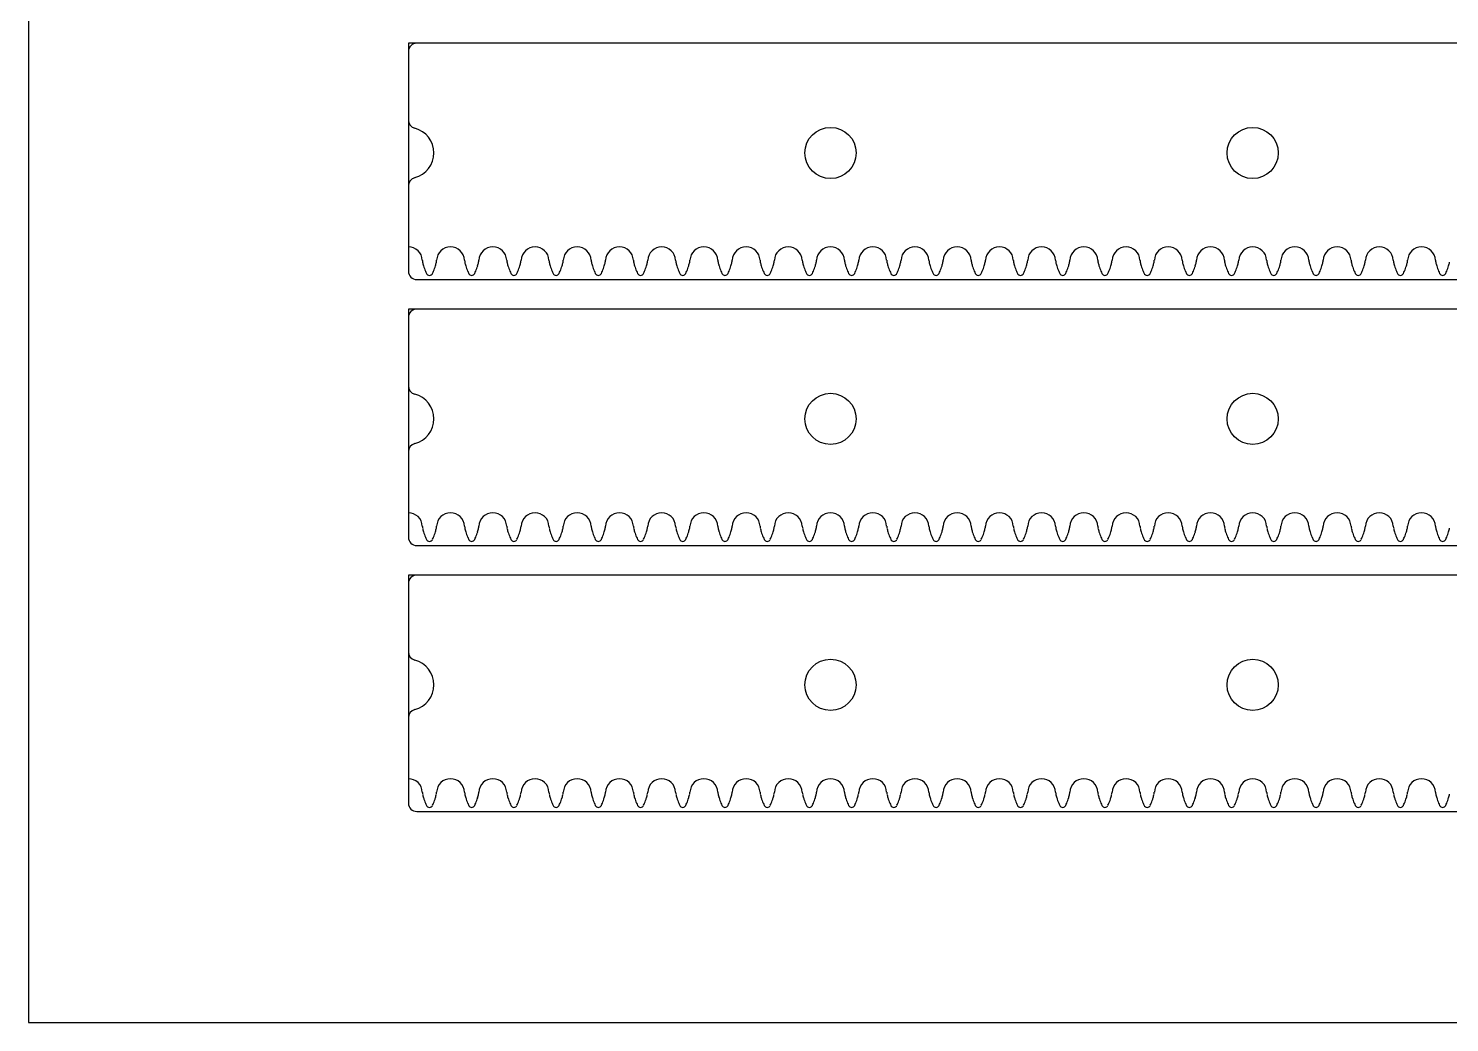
# Model space of a CAD drawing. Extents: x 0 to 800, y 0 to 400.
# Drawn here: x 0 to 168.3, y 0 to 117.7 of the extents above; entities that cross this region are included whole.
import ezdxf

# ---------------------------------------------------------------- set-up
doc = ezdxf.new("R2010")
doc.units = 0
doc.header["$MEASUREMENT"] = 0
for name, color, linetype in [('CUTOUT_5MM', 18, 'CONTINUOUS'), ('INSIDE_HOLES_5MM', 18, 'CONTINUOUS'), ('RACK_4MM', 18, 'CONTINUOUS')]:
    doc.layers.add(name, color=color, linetype=linetype)

msp = doc.modelspace()

# ---------------------------------------------------------------- linework, layer by layer
at = {"layer": 'CUTOUT_5MM'}
for p, q in [((45, 115), (45, 106.9)), ((744, 116), (46, 116)), ((45, 99.1), (45, 89)), ((46, 88), (744, 88)), ((744, 84.5), (46, 84.5)), ((45, 83.5), (45, 75.4)), ((45, 67.6), (45, 57.5)), ((46, 56.5), (744, 56.5)), ((744, 53), (46, 53)), ((45, 52), (45, 43.9)), ((45, 36.1), (45, 26)), ((46, 25), (744, 25))]:
    msp.add_line(p, q, dxfattribs=at)
for centre, radius, start, end in [((46, 115), 1, 90, 180), ((46, 106.9), 1, 180, 255.6144), ((45, 103), 3.02, 284.3856, 75.6144), ((46, 99.1), 1, 104.3856, 180), ((46, 89), 1, 180, 270), ((46, 83.5), 1, 90, 180), ((46, 75.4), 1, 180, 255.6144), ((45, 71.5), 3.02, 284.3856, 75.6144), ((46, 67.6), 1, 104.3856, 180), ((46, 57.5), 1, 180, 270), ((46, 52), 1, 90, 180), ((46, 43.9), 1, 180, 255.6144), ((45, 40), 3.02, 284.3856, 75.6144), ((46, 36.1), 1, 104.3856, 180), ((46, 26), 1, 180, 270)]:
    msp.add_arc(centre, radius, start, end, dxfattribs=at)
at = {"layer": 'INSIDE_HOLES_5MM'}
for centre in [(95, 103), (145, 103), (95, 71.5), (145, 71.5), (95, 40), (145, 40)]:
    msp.add_circle(centre, 3.03, dxfattribs=at)
at = {"layer": 'RACK_4MM'}
for p, q in [((46.65, 90.31), (46.65, 90.26)), ((48.35, 90.26), (48.35, 90.31)), ((51.65, 90.31), (51.65, 90.26)), ((53.35, 90.26), (53.35, 90.31)), ((56.65, 90.31), (56.65, 90.26)), ((58.35, 90.26), (58.35, 90.31)), ((61.65, 90.31), (61.65, 90.26)), ((63.35, 90.26), (63.35, 90.31)), ((66.65, 90.31), (66.65, 90.26)), ((68.35, 90.26), (68.35, 90.31)), ((71.65, 90.31), (71.65, 90.26)), ((73.35, 90.26), (73.35, 90.31)), ((76.65, 90.31), (76.65, 90.26)), ((78.35, 90.26), (78.35, 90.31)), ((81.65, 90.31), (81.65, 90.26)), ((83.35, 90.26), (83.35, 90.31)), ((86.65, 90.31), (86.65, 90.26)), ((88.35, 90.26), (88.35, 90.31)), ((91.65, 90.31), (91.65, 90.26)), ((93.35, 90.26), (93.35, 90.31)), ((96.65, 90.31), (96.65, 90.26)), ((98.35, 90.26), (98.35, 90.31)), ((101.65, 90.31), (101.65, 90.26)), ((103.35, 90.26), (103.35, 90.31)), ((106.65, 90.31), (106.65, 90.26)), ((108.35, 90.26), (108.35, 90.31)), ((111.65, 90.31), (111.65, 90.26)), ((113.35, 90.26), (113.35, 90.31)), ((116.65, 90.31), (116.65, 90.26)), ((118.35, 90.26), (118.35, 90.31)), ((121.65, 90.31), (121.65, 90.26)), ((123.35, 90.26), (123.35, 90.31)), ((126.65, 90.31), (126.65, 90.26)), ((128.35, 90.26), (128.35, 90.31)), ((131.65, 90.31), (131.65, 90.26)), ((133.35, 90.26), (133.35, 90.31)), ((136.65, 90.31), (136.65, 90.26)), ((138.35, 90.26), (138.35, 90.31)), ((141.65, 90.31), (141.65, 90.26)), ((143.35, 90.26), (143.35, 90.31)), ((146.65, 90.31), (146.65, 90.26)), ((148.35, 90.26), (148.35, 90.31)), ((151.65, 90.31), (151.65, 90.26)), ((153.35, 90.26), (153.35, 90.31)), ((156.65, 90.31), (156.65, 90.26)), ((158.35, 90.26), (158.35, 90.31)), ((161.65, 90.31), (161.65, 90.26)), ((163.35, 90.26), (163.35, 90.31)), ((166.65, 90.31), (166.65, 90.26)), ((46.65, 58.81), (46.65, 58.76)), ((48.35, 58.76), (48.35, 58.81)), ((51.65, 58.81), (51.65, 58.76)), ((53.35, 58.76), (53.35, 58.81)), ((56.65, 58.81), (56.65, 58.76)), ((58.35, 58.76), (58.35, 58.81)), ((61.65, 58.81), (61.65, 58.76)), ((63.35, 58.76), (63.35, 58.81)), ((66.65, 58.81), (66.65, 58.76)), ((68.35, 58.76), (68.35, 58.81)), ((71.65, 58.81), (71.65, 58.76)), ((73.35, 58.76), (73.35, 58.81)), ((76.65, 58.81), (76.65, 58.76)), ((78.35, 58.76), (78.35, 58.81)), ((81.65, 58.81), (81.65, 58.76)), ((83.35, 58.76), (83.35, 58.81)), ((86.65, 58.81), (86.65, 58.76)), ((88.35, 58.76), (88.35, 58.81)), ((91.65, 58.81), (91.65, 58.76)), ((93.35, 58.76), (93.35, 58.81)), ((96.65, 58.81), (96.65, 58.76)), ((98.35, 58.76), (98.35, 58.81)), ((101.65, 58.81), (101.65, 58.76)), ((103.35, 58.76), (103.35, 58.81)), ((106.65, 58.81), (106.65, 58.76)), ((108.35, 58.76), (108.35, 58.81)), ((111.65, 58.81), (111.65, 58.76)), ((113.35, 58.76), (113.35, 58.81)), ((116.65, 58.81), (116.65, 58.76)), ((118.35, 58.76), (118.35, 58.81)), ((121.65, 58.81), (121.65, 58.76)), ((123.35, 58.76), (123.35, 58.81)), ((126.65, 58.81), (126.65, 58.76)), ((128.35, 58.76), (128.35, 58.81)), ((131.65, 58.81), (131.65, 58.76)), ((133.35, 58.76), (133.35, 58.81)), ((136.65, 58.81), (136.65, 58.76)), ((138.35, 58.76), (138.35, 58.81)), ((141.65, 58.81), (141.65, 58.76)), ((143.35, 58.76), (143.35, 58.81)), ((146.65, 58.81), (146.65, 58.76)), ((148.35, 58.76), (148.35, 58.81)), ((151.65, 58.81), (151.65, 58.76)), ((153.35, 58.76), (153.35, 58.81)), ((156.65, 58.81), (156.65, 58.76)), ((158.35, 58.76), (158.35, 58.81)), ((161.65, 58.81), (161.65, 58.76)), ((163.35, 58.76), (163.35, 58.81)), ((166.65, 58.81), (166.65, 58.76)), ((46.65, 27.31), (46.65, 27.26)), ((48.35, 27.26), (48.35, 27.31)), ((51.65, 27.31), (51.65, 27.26)), ((53.35, 27.26), (53.35, 27.31)), ((56.65, 27.31), (56.65, 27.26)), ((58.35, 27.26), (58.35, 27.31)), ((61.65, 27.31), (61.65, 27.26)), ((63.35, 27.26), (63.35, 27.31)), ((66.65, 27.31), (66.65, 27.26)), ((68.35, 27.26), (68.35, 27.31)), ((71.65, 27.31), (71.65, 27.26)), ((73.35, 27.26), (73.35, 27.31)), ((76.65, 27.31), (76.65, 27.26)), ((78.35, 27.26), (78.35, 27.31)), ((81.65, 27.31), (81.65, 27.26)), ((83.35, 27.26), (83.35, 27.31)), ((86.65, 27.31), (86.65, 27.26)), ((88.35, 27.26), (88.35, 27.31)), ((91.65, 27.31), (91.65, 27.26)), ((93.35, 27.26), (93.35, 27.31)), ((96.65, 27.31), (96.65, 27.26)), ((98.35, 27.26), (98.35, 27.31)), ((101.65, 27.31), (101.65, 27.26)), ((103.35, 27.26), (103.35, 27.31)), ((106.65, 27.31), (106.65, 27.26)), ((108.35, 27.26), (108.35, 27.31)), ((111.65, 27.31), (111.65, 27.26)), ((113.35, 27.26), (113.35, 27.31)), ((116.65, 27.31), (116.65, 27.26)), ((118.35, 27.26), (118.35, 27.31)), ((121.65, 27.31), (121.65, 27.26)), ((123.35, 27.26), (123.35, 27.31)), ((126.65, 27.31), (126.65, 27.26)), ((128.35, 27.26), (128.35, 27.31)), ((131.65, 27.31), (131.65, 27.26)), ((133.35, 27.26), (133.35, 27.31)), ((136.65, 27.31), (136.65, 27.26)), ((138.35, 27.26), (138.35, 27.31)), ((141.65, 27.31), (141.65, 27.26)), ((143.35, 27.26), (143.35, 27.31)), ((146.65, 27.31), (146.65, 27.26)), ((148.35, 27.26), (148.35, 27.31)), ((151.65, 27.31), (151.65, 27.26)), ((153.35, 27.26), (153.35, 27.31)), ((156.65, 27.31), (156.65, 27.26)), ((158.35, 27.26), (158.35, 27.31)), ((161.65, 27.31), (161.65, 27.26)), ((163.35, 27.26), (163.35, 27.31)), ((166.65, 27.31), (166.65, 27.26))]:
    msp.add_line(p, q, dxfattribs=at)
msp.add_lwpolyline([(0, 0), (800, 0), (800, 400), (0, 400)], close=True, dxfattribs=at)
for points in [[(745, 91.88), (745, 116), (45, 116), (45, 91.88)], [(745, 60.38), (745, 84.5), (45, 84.5), (45, 60.38)], [(745, 28.88), (745, 53), (45, 53), (45, 28.88)]]:
    msp.add_lwpolyline(points, dxfattribs=at)
for centre, radius, start, end in [((45, 90.23), 1.65, 2.4997, 90), ((50, 90.23), 1.65, 2.4997, 177.5003), ((55, 90.23), 1.65, 2.4997, 177.5003), ((60, 90.23), 1.65, 2.4997, 177.5003), ((65, 90.23), 1.65, 2.4997, 177.5003), ((70, 90.23), 1.65, 2.4997, 177.5003), ((75, 90.23), 1.65, 2.4997, 177.5003), ((80, 90.23), 1.65, 2.4997, 177.5003), ((85, 90.23), 1.65, 2.4997, 177.5003), ((90, 90.23), 1.65, 2.4997, 177.5003), ((95, 90.23), 1.65, 2.4997, 177.5003), ((100, 90.23), 1.65, 2.4997, 177.5003), ((105, 90.23), 1.65, 2.4997, 177.5003), ((110, 90.23), 1.65, 2.4997, 177.5003), ((115, 90.23), 1.65, 2.4997, 177.5003), ((120, 90.23), 1.65, 2.4997, 177.5003), ((125, 90.23), 1.65, 2.4997, 177.5003), ((130, 90.23), 1.65, 2.4997, 177.5003), ((135, 90.23), 1.65, 2.4997, 177.5003), ((140, 90.23), 1.65, 2.4997, 177.5003), ((145, 90.23), 1.65, 2.4997, 177.5003), ((150, 90.23), 1.65, 2.4997, 177.5003), ((155, 90.23), 1.65, 2.4997, 177.5003), ((160, 90.23), 1.65, 2.4997, 177.5003), ((165, 90.23), 1.65, 2.4997, 177.5003), ((48.88, 90.53), 2.24, 186.8377, 191.5538), ((51.08, 90.96), 4.49, 191.3933, 197.171), ((53.69, 91.77), 7.22, 197.1596, 202.5425), ((41.78, 91.6), 6.72, 337.259, 343.0389), ((42.5, 91.32), 5.95, 343.5387, 347.897), ((46.54, 90.46), 1.82, 347.897, 353.7115), ((53.88, 90.53), 2.24, 186.8377, 191.5538), ((56.08, 90.96), 4.49, 191.3933, 197.171), ((58.69, 91.77), 7.22, 197.1596, 202.5425), ((46.78, 91.6), 6.72, 337.259, 343.0389), ((47.5, 91.32), 5.95, 343.5387, 347.897), ((51.54, 90.46), 1.82, 347.897, 353.7115), ((58.88, 90.53), 2.24, 186.8377, 191.5538), ((61.08, 90.96), 4.49, 191.3933, 197.171), ((63.69, 91.77), 7.22, 197.1596, 202.5425), ((51.78, 91.6), 6.72, 337.259, 343.0389), ((52.5, 91.32), 5.95, 343.5387, 347.897), ((56.54, 90.46), 1.82, 347.897, 353.7115), ((63.88, 90.53), 2.24, 186.8377, 191.5538), ((66.08, 90.96), 4.49, 191.3933, 197.171), ((68.69, 91.77), 7.22, 197.1596, 202.5425), ((56.78, 91.6), 6.72, 337.259, 343.0389), ((57.5, 91.32), 5.95, 343.5387, 347.897), ((61.54, 90.46), 1.82, 347.897, 353.7115), ((68.88, 90.53), 2.24, 186.8377, 191.5538), ((71.08, 90.96), 4.49, 191.3933, 197.171), ((73.69, 91.77), 7.22, 197.1596, 202.5425), ((61.78, 91.6), 6.72, 337.259, 343.0389), ((62.5, 91.32), 5.95, 343.5387, 347.897), ((66.54, 90.46), 1.82, 347.897, 353.7115), ((73.88, 90.53), 2.24, 186.8377, 191.5538), ((76.08, 90.96), 4.49, 191.3933, 197.171), ((78.69, 91.77), 7.22, 197.1596, 202.5425), ((66.78, 91.6), 6.72, 337.259, 343.0389), ((67.5, 91.32), 5.95, 343.5387, 347.897), ((71.54, 90.46), 1.82, 347.897, 353.7115), ((78.88, 90.53), 2.24, 186.8377, 191.5538), ((81.08, 90.96), 4.49, 191.3933, 197.171), ((83.69, 91.77), 7.22, 197.1596, 202.5425), ((71.78, 91.6), 6.72, 337.259, 343.0389), ((72.5, 91.32), 5.95, 343.5387, 347.897), ((76.54, 90.46), 1.82, 347.897, 353.7115), ((83.88, 90.53), 2.24, 186.8377, 191.5538), ((86.08, 90.96), 4.49, 191.3933, 197.171), ((88.69, 91.77), 7.22, 197.1596, 202.5425), ((76.78, 91.6), 6.72, 337.259, 343.0389), ((77.5, 91.32), 5.95, 343.5387, 347.897), ((81.54, 90.46), 1.82, 347.897, 353.7115), ((88.88, 90.53), 2.24, 186.8377, 191.5538), ((91.08, 90.96), 4.49, 191.3933, 197.171), ((93.69, 91.77), 7.22, 197.1596, 202.5425), ((81.78, 91.6), 6.72, 337.259, 343.0389), ((82.5, 91.32), 5.95, 343.5387, 347.897), ((86.54, 90.46), 1.82, 347.897, 353.7115), ((93.88, 90.53), 2.24, 186.8377, 191.5538), ((96.08, 90.96), 4.49, 191.3933, 197.171), ((98.69, 91.77), 7.22, 197.1596, 202.5425), ((86.78, 91.6), 6.72, 337.259, 343.0389), ((87.5, 91.32), 5.95, 343.5387, 347.897), ((91.54, 90.46), 1.82, 347.897, 353.7115), ((98.88, 90.53), 2.24, 186.8377, 191.5538), ((101.08, 90.96), 4.49, 191.3933, 197.171), ((103.69, 91.77), 7.22, 197.1596, 202.5425), ((91.78, 91.6), 6.72, 337.259, 343.0389), ((92.5, 91.32), 5.95, 343.5387, 347.897), ((96.54, 90.46), 1.82, 347.897, 353.7115), ((103.88, 90.53), 2.24, 186.8377, 191.5538), ((106.08, 90.96), 4.49, 191.3933, 197.171), ((108.69, 91.77), 7.22, 197.1596, 202.5425), ((96.78, 91.6), 6.72, 337.259, 343.0389), ((97.5, 91.32), 5.95, 343.5387, 347.897), ((101.54, 90.46), 1.82, 347.897, 353.7115), ((108.88, 90.53), 2.24, 186.8377, 191.5538), ((111.08, 90.96), 4.49, 191.3933, 197.171), ((113.69, 91.77), 7.22, 197.1596, 202.5425), ((101.78, 91.6), 6.72, 337.259, 343.0389), ((102.5, 91.32), 5.95, 343.5387, 347.897), ((106.54, 90.46), 1.82, 347.897, 353.7115), ((113.88, 90.53), 2.24, 186.8377, 191.5538), ((116.08, 90.96), 4.49, 191.3933, 197.171), ((118.69, 91.77), 7.22, 197.1596, 202.5425), ((106.78, 91.6), 6.72, 337.259, 343.0389), ((107.5, 91.32), 5.95, 343.5387, 347.897), ((111.54, 90.46), 1.82, 347.897, 353.7115), ((118.88, 90.53), 2.24, 186.8377, 191.5538), ((121.08, 90.96), 4.49, 191.3933, 197.171), ((123.69, 91.77), 7.22, 197.1596, 202.5425), ((111.78, 91.6), 6.72, 337.259, 343.0389), ((112.5, 91.32), 5.95, 343.5387, 347.897), ((116.54, 90.46), 1.82, 347.897, 353.7115), ((123.88, 90.53), 2.24, 186.8377, 191.5538), ((126.08, 90.96), 4.49, 191.3933, 197.171), ((128.69, 91.77), 7.22, 197.1596, 202.5425), ((116.78, 91.6), 6.72, 337.259, 343.0389), ((117.5, 91.32), 5.95, 343.5387, 347.897), ((121.54, 90.46), 1.82, 347.897, 353.7115), ((128.88, 90.53), 2.24, 186.8377, 191.5538), ((131.08, 90.96), 4.49, 191.3933, 197.171), ((133.69, 91.77), 7.22, 197.1596, 202.5425), ((121.78, 91.6), 6.72, 337.259, 343.0389), ((122.5, 91.32), 5.95, 343.5387, 347.897), ((126.54, 90.46), 1.82, 347.897, 353.7115), ((133.88, 90.53), 2.24, 186.8377, 191.5538), ((136.08, 90.96), 4.49, 191.3933, 197.171), ((138.69, 91.77), 7.22, 197.1596, 202.5425), ((126.78, 91.6), 6.72, 337.259, 343.0389), ((127.5, 91.32), 5.95, 343.5387, 347.897), ((131.54, 90.46), 1.82, 347.897, 353.7115), ((138.88, 90.53), 2.24, 186.8377, 191.5538), ((141.08, 90.96), 4.49, 191.3933, 197.171), ((143.69, 91.77), 7.22, 197.1596, 202.5425), ((131.78, 91.6), 6.72, 337.259, 343.0389), ((132.5, 91.32), 5.95, 343.5387, 347.897), ((136.54, 90.46), 1.82, 347.897, 353.7115), ((143.88, 90.53), 2.24, 186.8377, 191.5538), ((146.08, 90.96), 4.49, 191.3933, 197.171), ((148.69, 91.77), 7.22, 197.1596, 202.5425), ((136.78, 91.6), 6.72, 337.259, 343.0389), ((137.5, 91.32), 5.95, 343.5387, 347.897), ((141.54, 90.46), 1.82, 347.897, 353.7115), ((148.88, 90.53), 2.24, 186.8377, 191.5538), ((151.08, 90.96), 4.49, 191.3933, 197.171), ((153.69, 91.77), 7.22, 197.1596, 202.5425), ((141.78, 91.6), 6.72, 337.259, 343.0389), ((142.5, 91.32), 5.95, 343.5387, 347.897), ((146.54, 90.46), 1.82, 347.897, 353.7115), ((153.88, 90.53), 2.24, 186.8377, 191.5538), ((156.08, 90.96), 4.49, 191.3933, 197.171), ((158.69, 91.77), 7.22, 197.1596, 202.5425), ((146.78, 91.6), 6.72, 337.259, 343.0389), ((147.5, 91.32), 5.95, 343.5387, 347.897), ((151.54, 90.46), 1.82, 347.897, 353.7115), ((158.88, 90.53), 2.24, 186.8377, 191.5538), ((161.08, 90.96), 4.49, 191.3933, 197.171), ((163.69, 91.77), 7.22, 197.1596, 202.5425), ((151.78, 91.6), 6.72, 337.259, 343.0389), ((152.5, 91.32), 5.95, 343.5387, 347.897), ((156.54, 90.46), 1.82, 347.897, 353.7115), ((163.88, 90.53), 2.24, 186.8377, 191.5538), ((166.08, 90.96), 4.49, 191.3933, 197.171), ((168.69, 91.77), 7.22, 197.1596, 202.5425), ((156.78, 91.6), 6.72, 337.259, 343.0389), ((157.5, 91.32), 5.95, 343.5387, 347.897), ((161.54, 90.46), 1.82, 347.897, 353.7115), ((168.88, 90.53), 2.24, 186.8377, 191.5538), ((171.08, 90.96), 4.49, 191.3933, 197.171), ((173.69, 91.77), 7.22, 197.1596, 202.5425), ((161.78, 91.6), 6.72, 337.259, 343.0389), ((162.5, 91.32), 5.95, 343.5387, 347.897), ((55.08, 92.34), 8.72, 202.5425, 204.4697), ((47.5, 88.89), 0.396, 204.3206, 335.6794), ((37.85, 93.25), 10.98, 335.7289, 337.259), ((60.08, 92.34), 8.72, 202.5425, 204.4697), ((52.5, 88.89), 0.396, 204.3206, 335.6794), ((42.85, 93.25), 10.98, 335.7289, 337.259), ((65.08, 92.34), 8.72, 202.5425, 204.4697), ((57.5, 88.89), 0.396, 204.3206, 335.6794), ((47.85, 93.25), 10.98, 335.7289, 337.259), ((70.08, 92.34), 8.72, 202.5425, 204.4697), ((62.5, 88.89), 0.396, 204.3206, 335.6794), ((52.85, 93.25), 10.98, 335.7289, 337.259), ((75.08, 92.34), 8.72, 202.5425, 204.4697), ((67.5, 88.89), 0.396, 204.3206, 335.6794), ((57.85, 93.25), 10.98, 335.7289, 337.259), ((80.08, 92.34), 8.72, 202.5425, 204.4697), ((72.5, 88.89), 0.396, 204.3206, 335.6794), ((62.85, 93.25), 10.98, 335.7289, 337.259), ((85.08, 92.34), 8.72, 202.5425, 204.4697), ((77.5, 88.89), 0.396, 204.3206, 335.6794), ((67.85, 93.25), 10.98, 335.7289, 337.259), ((90.08, 92.34), 8.72, 202.5425, 204.4697), ((82.5, 88.89), 0.396, 204.3206, 335.6794), ((72.85, 93.25), 10.98, 335.7289, 337.259), ((95.08, 92.34), 8.72, 202.5425, 204.4697), ((87.5, 88.89), 0.396, 204.3206, 335.6794), ((77.85, 93.25), 10.98, 335.7289, 337.259), ((100.08, 92.34), 8.72, 202.5425, 204.4697), ((92.5, 88.89), 0.396, 204.3206, 335.6794), ((82.85, 93.25), 10.98, 335.7289, 337.259), ((105.08, 92.34), 8.72, 202.5425, 204.4697), ((97.5, 88.89), 0.396, 204.3206, 335.6794), ((87.85, 93.25), 10.98, 335.7289, 337.259), ((110.08, 92.34), 8.72, 202.5425, 204.4697), ((102.5, 88.89), 0.396, 204.3206, 335.6794), ((92.85, 93.25), 10.98, 335.7289, 337.259), ((115.08, 92.34), 8.72, 202.5425, 204.4697), ((107.5, 88.89), 0.396, 204.3206, 335.6794), ((97.85, 93.25), 10.98, 335.7289, 337.259), ((120.08, 92.34), 8.72, 202.5425, 204.4697), ((112.5, 88.89), 0.396, 204.3206, 335.6794), ((102.85, 93.25), 10.98, 335.7289, 337.259), ((125.08, 92.34), 8.72, 202.5425, 204.4697), ((117.5, 88.89), 0.396, 204.3206, 335.6794), ((107.85, 93.25), 10.98, 335.7289, 337.259), ((130.08, 92.34), 8.72, 202.5425, 204.4697), ((122.5, 88.89), 0.396, 204.3206, 335.6794), ((112.85, 93.25), 10.98, 335.7289, 337.259), ((135.08, 92.34), 8.72, 202.5425, 204.4697), ((127.5, 88.89), 0.396, 204.3206, 335.6794), ((117.85, 93.25), 10.98, 335.7289, 337.259), ((140.08, 92.34), 8.72, 202.5425, 204.4697), ((132.5, 88.89), 0.396, 204.3206, 335.6794), ((122.85, 93.25), 10.98, 335.7289, 337.259), ((145.08, 92.34), 8.72, 202.5425, 204.4697), ((137.5, 88.89), 0.396, 204.3206, 335.6794), ((127.85, 93.25), 10.98, 335.7289, 337.259), ((150.08, 92.34), 8.72, 202.5425, 204.4697), ((142.5, 88.89), 0.396, 204.3206, 335.6794), ((132.85, 93.25), 10.98, 335.7289, 337.259), ((155.08, 92.34), 8.72, 202.5425, 204.4697), ((147.5, 88.89), 0.396, 204.3206, 335.6794), ((137.85, 93.25), 10.98, 335.7289, 337.259), ((160.08, 92.34), 8.72, 202.5425, 204.4697), ((152.5, 88.89), 0.396, 204.3206, 335.6794), ((142.85, 93.25), 10.98, 335.7289, 337.259), ((165.08, 92.34), 8.72, 202.5425, 204.4697), ((157.5, 88.89), 0.396, 204.3206, 335.6794), ((147.85, 93.25), 10.98, 335.7289, 337.259), ((170.08, 92.34), 8.72, 202.5425, 204.4697), ((162.5, 88.89), 0.396, 204.3206, 335.6794), ((152.85, 93.25), 10.98, 335.7289, 337.259), ((175.08, 92.34), 8.72, 202.5425, 204.4697), ((167.5, 88.89), 0.396, 204.3206, 335.6794), ((157.85, 93.25), 10.98, 335.7289, 337.259), ((45, 58.73), 1.65, 2.4997, 90), ((50, 58.73), 1.65, 2.4997, 177.5003), ((55, 58.73), 1.65, 2.4997, 177.5003), ((60, 58.73), 1.65, 2.4997, 177.5003), ((65, 58.73), 1.65, 2.4997, 177.5003), ((70, 58.73), 1.65, 2.4997, 177.5003), ((75, 58.73), 1.65, 2.4997, 177.5003), ((80, 58.73), 1.65, 2.4997, 177.5003), ((85, 58.73), 1.65, 2.4997, 177.5003), ((90, 58.73), 1.65, 2.4997, 177.5003), ((95, 58.73), 1.65, 2.4997, 177.5003), ((100, 58.73), 1.65, 2.4997, 177.5003), ((105, 58.73), 1.65, 2.4997, 177.5003), ((110, 58.73), 1.65, 2.4997, 177.5003), ((115, 58.73), 1.65, 2.4997, 177.5003), ((120, 58.73), 1.65, 2.4997, 177.5003), ((125, 58.73), 1.65, 2.4997, 177.5003), ((130, 58.73), 1.65, 2.4997, 177.5003), ((135, 58.73), 1.65, 2.4997, 177.5003), ((140, 58.73), 1.65, 2.4997, 177.5003), ((145, 58.73), 1.65, 2.4997, 177.5003), ((150, 58.73), 1.65, 2.4997, 177.5003), ((155, 58.73), 1.65, 2.4997, 177.5003), ((160, 58.73), 1.65, 2.4997, 177.5003), ((165, 58.73), 1.65, 2.4997, 177.5003), ((48.88, 59.03), 2.24, 186.8377, 191.5538), ((51.08, 59.46), 4.49, 191.3933, 197.171), ((53.69, 60.27), 7.22, 197.1596, 202.5425), ((55.08, 60.84), 8.72, 202.5425, 204.4697), ((47.5, 57.39), 0.396, 204.3206, 335.6794), ((37.85, 61.75), 10.98, 335.7289, 337.259), ((41.78, 60.1), 6.72, 337.259, 343.0389), ((42.5, 59.82), 5.95, 343.5387, 347.897), ((46.54, 58.96), 1.82, 347.897, 353.7115), ((53.88, 59.03), 2.24, 186.8377, 191.5538), ((56.08, 59.46), 4.49, 191.3933, 197.171), ((58.69, 60.27), 7.22, 197.1596, 202.5425), ((60.08, 60.84), 8.72, 202.5425, 204.4697), ((52.5, 57.39), 0.396, 204.3206, 335.6794), ((42.85, 61.75), 10.98, 335.7289, 337.259), ((46.78, 60.1), 6.72, 337.259, 343.0389), ((47.5, 59.82), 5.95, 343.5387, 347.897), ((51.54, 58.96), 1.82, 347.897, 353.7115), ((58.88, 59.03), 2.24, 186.8377, 191.5538), ((61.08, 59.46), 4.49, 191.3933, 197.171), ((63.69, 60.27), 7.22, 197.1596, 202.5425), ((65.08, 60.84), 8.72, 202.5425, 204.4697), ((57.5, 57.39), 0.396, 204.3206, 335.6794), ((47.85, 61.75), 10.98, 335.7289, 337.259), ((51.78, 60.1), 6.72, 337.259, 343.0389), ((52.5, 59.82), 5.95, 343.5387, 347.897), ((56.54, 58.96), 1.82, 347.897, 353.7115), ((63.88, 59.03), 2.24, 186.8377, 191.5538), ((66.08, 59.46), 4.49, 191.3933, 197.171), ((68.69, 60.27), 7.22, 197.1596, 202.5425), ((70.08, 60.84), 8.72, 202.5425, 204.4697), ((62.5, 57.39), 0.396, 204.3206, 335.6794), ((52.85, 61.75), 10.98, 335.7289, 337.259), ((56.78, 60.1), 6.72, 337.259, 343.0389), ((57.5, 59.82), 5.95, 343.5387, 347.897), ((61.54, 58.96), 1.82, 347.897, 353.7115), ((68.88, 59.03), 2.24, 186.8377, 191.5538), ((71.08, 59.46), 4.49, 191.3933, 197.171), ((73.69, 60.27), 7.22, 197.1596, 202.5425), ((75.08, 60.84), 8.72, 202.5425, 204.4697), ((67.5, 57.39), 0.396, 204.3206, 335.6794), ((57.85, 61.75), 10.98, 335.7289, 337.259), ((61.78, 60.1), 6.72, 337.259, 343.0389), ((62.5, 59.82), 5.95, 343.5387, 347.897), ((66.54, 58.96), 1.82, 347.897, 353.7115), ((73.88, 59.03), 2.24, 186.8377, 191.5538), ((76.08, 59.46), 4.49, 191.3933, 197.171), ((78.69, 60.27), 7.22, 197.1596, 202.5425), ((80.08, 60.84), 8.72, 202.5425, 204.4697), ((72.5, 57.39), 0.396, 204.3206, 335.6794), ((62.85, 61.75), 10.98, 335.7289, 337.259), ((66.78, 60.1), 6.72, 337.259, 343.0389), ((67.5, 59.82), 5.95, 343.5387, 347.897), ((71.54, 58.96), 1.82, 347.897, 353.7115), ((78.88, 59.03), 2.24, 186.8377, 191.5538), ((81.08, 59.46), 4.49, 191.3933, 197.171), ((83.69, 60.27), 7.22, 197.1596, 202.5425), ((85.08, 60.84), 8.72, 202.5425, 204.4697), ((77.5, 57.39), 0.396, 204.3206, 335.6794), ((67.85, 61.75), 10.98, 335.7289, 337.259), ((71.78, 60.1), 6.72, 337.259, 343.0389), ((72.5, 59.82), 5.95, 343.5387, 347.897), ((76.54, 58.96), 1.82, 347.897, 353.7115), ((83.88, 59.03), 2.24, 186.8377, 191.5538), ((86.08, 59.46), 4.49, 191.3933, 197.171), ((88.69, 60.27), 7.22, 197.1596, 202.5425), ((90.08, 60.84), 8.72, 202.5425, 204.4697), ((82.5, 57.39), 0.396, 204.3206, 335.6794), ((72.85, 61.75), 10.98, 335.7289, 337.259), ((76.78, 60.1), 6.72, 337.259, 343.0389), ((77.5, 59.82), 5.95, 343.5387, 347.897), ((81.54, 58.96), 1.82, 347.897, 353.7115), ((88.88, 59.03), 2.24, 186.8377, 191.5538), ((91.08, 59.46), 4.49, 191.3933, 197.171), ((93.69, 60.27), 7.22, 197.1596, 202.5425), ((95.08, 60.84), 8.72, 202.5425, 204.4697), ((87.5, 57.39), 0.396, 204.3206, 335.6794), ((77.85, 61.75), 10.98, 335.7289, 337.259), ((81.78, 60.1), 6.72, 337.259, 343.0389), ((82.5, 59.82), 5.95, 343.5387, 347.897), ((86.54, 58.96), 1.82, 347.897, 353.7115), ((93.88, 59.03), 2.24, 186.8377, 191.5538), ((96.08, 59.46), 4.49, 191.3933, 197.171), ((98.69, 60.27), 7.22, 197.1596, 202.5425), ((100.08, 60.84), 8.72, 202.5425, 204.4697), ((92.5, 57.39), 0.396, 204.3206, 335.6794), ((82.85, 61.75), 10.98, 335.7289, 337.259), ((86.78, 60.1), 6.72, 337.259, 343.0389), ((87.5, 59.82), 5.95, 343.5387, 347.897), ((91.54, 58.96), 1.82, 347.897, 353.7115), ((98.88, 59.03), 2.24, 186.8377, 191.5538), ((101.08, 59.46), 4.49, 191.3933, 197.171), ((103.69, 60.27), 7.22, 197.1596, 202.5425), ((105.08, 60.84), 8.72, 202.5425, 204.4697), ((97.5, 57.39), 0.396, 204.3206, 335.6794), ((87.85, 61.75), 10.98, 335.7289, 337.259), ((91.78, 60.1), 6.72, 337.259, 343.0389), ((92.5, 59.82), 5.95, 343.5387, 347.897), ((96.54, 58.96), 1.82, 347.897, 353.7115), ((103.88, 59.03), 2.24, 186.8377, 191.5538), ((106.08, 59.46), 4.49, 191.3933, 197.171), ((108.69, 60.27), 7.22, 197.1596, 202.5425), ((110.08, 60.84), 8.72, 202.5425, 204.4697), ((102.5, 57.39), 0.396, 204.3206, 335.6794), ((92.85, 61.75), 10.98, 335.7289, 337.259), ((96.78, 60.1), 6.72, 337.259, 343.0389), ((97.5, 59.82), 5.95, 343.5387, 347.897), ((101.54, 58.96), 1.82, 347.897, 353.7115), ((108.88, 59.03), 2.24, 186.8377, 191.5538), ((111.08, 59.46), 4.49, 191.3933, 197.171), ((113.69, 60.27), 7.22, 197.1596, 202.5425), ((115.08, 60.84), 8.72, 202.5425, 204.4697), ((107.5, 57.39), 0.396, 204.3206, 335.6794), ((97.85, 61.75), 10.98, 335.7289, 337.259), ((101.78, 60.1), 6.72, 337.259, 343.0389), ((102.5, 59.82), 5.95, 343.5387, 347.897), ((106.54, 58.96), 1.82, 347.897, 353.7115), ((113.88, 59.03), 2.24, 186.8377, 191.5538), ((116.08, 59.46), 4.49, 191.3933, 197.171), ((118.69, 60.27), 7.22, 197.1596, 202.5425), ((120.08, 60.84), 8.72, 202.5425, 204.4697), ((112.5, 57.39), 0.396, 204.3206, 335.6794), ((102.85, 61.75), 10.98, 335.7289, 337.259), ((106.78, 60.1), 6.72, 337.259, 343.0389), ((107.5, 59.82), 5.95, 343.5387, 347.897), ((111.54, 58.96), 1.82, 347.897, 353.7115), ((118.88, 59.03), 2.24, 186.8377, 191.5538), ((121.08, 59.46), 4.49, 191.3933, 197.171), ((123.69, 60.27), 7.22, 197.1596, 202.5425), ((125.08, 60.84), 8.72, 202.5425, 204.4697), ((117.5, 57.39), 0.396, 204.3206, 335.6794), ((107.85, 61.75), 10.98, 335.7289, 337.259), ((111.78, 60.1), 6.72, 337.259, 343.0389), ((112.5, 59.82), 5.95, 343.5387, 347.897), ((116.54, 58.96), 1.82, 347.897, 353.7115), ((123.88, 59.03), 2.24, 186.8377, 191.5538), ((126.08, 59.46), 4.49, 191.3933, 197.171), ((128.69, 60.27), 7.22, 197.1596, 202.5425), ((130.08, 60.84), 8.72, 202.5425, 204.4697), ((122.5, 57.39), 0.396, 204.3206, 335.6794), ((112.85, 61.75), 10.98, 335.7289, 337.259), ((116.78, 60.1), 6.72, 337.259, 343.0389), ((117.5, 59.82), 5.95, 343.5387, 347.897), ((121.54, 58.96), 1.82, 347.897, 353.7115), ((128.88, 59.03), 2.24, 186.8377, 191.5538), ((131.08, 59.46), 4.49, 191.3933, 197.171), ((133.69, 60.27), 7.22, 197.1596, 202.5425), ((135.08, 60.84), 8.72, 202.5425, 204.4697), ((127.5, 57.39), 0.396, 204.3206, 335.6794), ((117.85, 61.75), 10.98, 335.7289, 337.259), ((121.78, 60.1), 6.72, 337.259, 343.0389), ((122.5, 59.82), 5.95, 343.5387, 347.897), ((126.54, 58.96), 1.82, 347.897, 353.7115), ((133.88, 59.03), 2.24, 186.8377, 191.5538), ((136.08, 59.46), 4.49, 191.3933, 197.171), ((138.69, 60.27), 7.22, 197.1596, 202.5425), ((140.08, 60.84), 8.72, 202.5425, 204.4697), ((132.5, 57.39), 0.396, 204.3206, 335.6794), ((122.85, 61.75), 10.98, 335.7289, 337.259), ((126.78, 60.1), 6.72, 337.259, 343.0389), ((127.5, 59.82), 5.95, 343.5387, 347.897), ((131.54, 58.96), 1.82, 347.897, 353.7115), ((138.88, 59.03), 2.24, 186.8377, 191.5538), ((141.08, 59.46), 4.49, 191.3933, 197.171), ((143.69, 60.27), 7.22, 197.1596, 202.5425), ((145.08, 60.84), 8.72, 202.5425, 204.4697), ((137.5, 57.39), 0.396, 204.3206, 335.6794), ((127.85, 61.75), 10.98, 335.7289, 337.259), ((131.78, 60.1), 6.72, 337.259, 343.0389), ((132.5, 59.82), 5.95, 343.5387, 347.897), ((136.54, 58.96), 1.82, 347.897, 353.7115), ((143.88, 59.03), 2.24, 186.8377, 191.5538), ((146.08, 59.46), 4.49, 191.3933, 197.171), ((148.69, 60.27), 7.22, 197.1596, 202.5425), ((150.08, 60.84), 8.72, 202.5425, 204.4697), ((142.5, 57.39), 0.396, 204.3206, 335.6794), ((132.85, 61.75), 10.98, 335.7289, 337.259), ((136.78, 60.1), 6.72, 337.259, 343.0389), ((137.5, 59.82), 5.95, 343.5387, 347.897), ((141.54, 58.96), 1.82, 347.897, 353.7115), ((148.88, 59.03), 2.24, 186.8377, 191.5538), ((151.08, 59.46), 4.49, 191.3933, 197.171), ((153.69, 60.27), 7.22, 197.1596, 202.5425), ((155.08, 60.84), 8.72, 202.5425, 204.4697), ((147.5, 57.39), 0.396, 204.3206, 335.6794), ((137.85, 61.75), 10.98, 335.7289, 337.259), ((141.78, 60.1), 6.72, 337.259, 343.0389), ((142.5, 59.82), 5.95, 343.5387, 347.897), ((146.54, 58.96), 1.82, 347.897, 353.7115), ((153.88, 59.03), 2.24, 186.8377, 191.5538), ((156.08, 59.46), 4.49, 191.3933, 197.171), ((158.69, 60.27), 7.22, 197.1596, 202.5425), ((160.08, 60.84), 8.72, 202.5425, 204.4697), ((152.5, 57.39), 0.396, 204.3206, 335.6794), ((142.85, 61.75), 10.98, 335.7289, 337.259), ((146.78, 60.1), 6.72, 337.259, 343.0389), ((147.5, 59.82), 5.95, 343.5387, 347.897), ((151.54, 58.96), 1.82, 347.897, 353.7115), ((158.88, 59.03), 2.24, 186.8377, 191.5538), ((161.08, 59.46), 4.49, 191.3933, 197.171), ((163.69, 60.27), 7.22, 197.1596, 202.5425), ((165.08, 60.84), 8.72, 202.5425, 204.4697), ((157.5, 57.39), 0.396, 204.3206, 335.6794), ((147.85, 61.75), 10.98, 335.7289, 337.259), ((151.78, 60.1), 6.72, 337.259, 343.0389), ((152.5, 59.82), 5.95, 343.5387, 347.897), ((156.54, 58.96), 1.82, 347.897, 353.7115), ((163.88, 59.03), 2.24, 186.8377, 191.5538), ((166.08, 59.46), 4.49, 191.3933, 197.171), ((168.69, 60.27), 7.22, 197.1596, 202.5425), ((170.08, 60.84), 8.72, 202.5425, 204.4697), ((162.5, 57.39), 0.396, 204.3206, 335.6794), ((152.85, 61.75), 10.98, 335.7289, 337.259), ((156.78, 60.1), 6.72, 337.259, 343.0389), ((157.5, 59.82), 5.95, 343.5387, 347.897), ((161.54, 58.96), 1.82, 347.897, 353.7115), ((168.88, 59.03), 2.24, 186.8377, 191.5538), ((171.08, 59.46), 4.49, 191.3933, 197.171), ((173.69, 60.27), 7.22, 197.1596, 202.5425), ((175.08, 60.84), 8.72, 202.5425, 204.4697), ((167.5, 57.39), 0.396, 204.3206, 335.6794), ((157.85, 61.75), 10.98, 335.7289, 337.259), ((161.78, 60.1), 6.72, 337.259, 343.0389), ((162.5, 59.82), 5.95, 343.5387, 347.897), ((45, 27.23), 1.65, 2.4997, 90), ((50, 27.23), 1.65, 2.4997, 177.5003), ((55, 27.23), 1.65, 2.4997, 177.5003), ((60, 27.23), 1.65, 2.4997, 177.5003), ((65, 27.23), 1.65, 2.4997, 177.5003), ((70, 27.23), 1.65, 2.4997, 177.5003), ((75, 27.23), 1.65, 2.4997, 177.5003), ((80, 27.23), 1.65, 2.4997, 177.5003), ((85, 27.23), 1.65, 2.4997, 177.5003), ((90, 27.23), 1.65, 2.4997, 177.5003), ((95, 27.23), 1.65, 2.4997, 177.5003), ((100, 27.23), 1.65, 2.4997, 177.5003), ((105, 27.23), 1.65, 2.4997, 177.5003), ((110, 27.23), 1.65, 2.4997, 177.5003), ((115, 27.23), 1.65, 2.4997, 177.5003), ((120, 27.23), 1.65, 2.4997, 177.5003), ((125, 27.23), 1.65, 2.4997, 177.5003), ((130, 27.23), 1.65, 2.4997, 177.5003), ((135, 27.23), 1.65, 2.4997, 177.5003), ((140, 27.23), 1.65, 2.4997, 177.5003), ((145, 27.23), 1.65, 2.4997, 177.5003), ((150, 27.23), 1.65, 2.4997, 177.5003), ((155, 27.23), 1.65, 2.4997, 177.5003), ((160, 27.23), 1.65, 2.4997, 177.5003), ((165, 27.23), 1.65, 2.4997, 177.5003), ((48.88, 27.53), 2.24, 186.8377, 191.5538), ((51.08, 27.96), 4.49, 191.3933, 197.171), ((42.5, 28.32), 5.95, 343.5387, 347.897), ((46.54, 27.46), 1.82, 347.897, 353.7115), ((53.88, 27.53), 2.24, 186.8377, 191.5538), ((56.08, 27.96), 4.49, 191.3933, 197.171), ((47.5, 28.32), 5.95, 343.5387, 347.897), ((51.54, 27.46), 1.82, 347.897, 353.7115), ((58.88, 27.53), 2.24, 186.8377, 191.5538), ((61.08, 27.96), 4.49, 191.3933, 197.171), ((52.5, 28.32), 5.95, 343.5387, 347.897), ((56.54, 27.46), 1.82, 347.897, 353.7115), ((63.88, 27.53), 2.24, 186.8377, 191.5538), ((66.08, 27.96), 4.49, 191.3933, 197.171), ((57.5, 28.32), 5.95, 343.5387, 347.897), ((61.54, 27.46), 1.82, 347.897, 353.7115), ((68.88, 27.53), 2.24, 186.8377, 191.5538), ((71.08, 27.96), 4.49, 191.3933, 197.171), ((62.5, 28.32), 5.95, 343.5387, 347.897), ((66.54, 27.46), 1.82, 347.897, 353.7115), ((73.88, 27.53), 2.24, 186.8377, 191.5538), ((76.08, 27.96), 4.49, 191.3933, 197.171), ((67.5, 28.32), 5.95, 343.5387, 347.897), ((71.54, 27.46), 1.82, 347.897, 353.7115), ((78.88, 27.53), 2.24, 186.8377, 191.5538), ((81.08, 27.96), 4.49, 191.3933, 197.171), ((72.5, 28.32), 5.95, 343.5387, 347.897), ((76.54, 27.46), 1.82, 347.897, 353.7115), ((83.88, 27.53), 2.24, 186.8377, 191.5538), ((86.08, 27.96), 4.49, 191.3933, 197.171), ((77.5, 28.32), 5.95, 343.5387, 347.897), ((81.54, 27.46), 1.82, 347.897, 353.7115), ((88.88, 27.53), 2.24, 186.8377, 191.5538), ((91.08, 27.96), 4.49, 191.3933, 197.171), ((82.5, 28.32), 5.95, 343.5387, 347.897), ((86.54, 27.46), 1.82, 347.897, 353.7115), ((93.88, 27.53), 2.24, 186.8377, 191.5538), ((96.08, 27.96), 4.49, 191.3933, 197.171), ((87.5, 28.32), 5.95, 343.5387, 347.897), ((91.54, 27.46), 1.82, 347.897, 353.7115), ((98.88, 27.53), 2.24, 186.8377, 191.5538), ((101.08, 27.96), 4.49, 191.3933, 197.171), ((92.5, 28.32), 5.95, 343.5387, 347.897), ((96.54, 27.46), 1.82, 347.897, 353.7115), ((103.88, 27.53), 2.24, 186.8377, 191.5538), ((106.08, 27.96), 4.49, 191.3933, 197.171), ((97.5, 28.32), 5.95, 343.5387, 347.897), ((101.54, 27.46), 1.82, 347.897, 353.7115), ((108.88, 27.53), 2.24, 186.8377, 191.5538), ((111.08, 27.96), 4.49, 191.3933, 197.171), ((102.5, 28.32), 5.95, 343.5387, 347.897), ((106.54, 27.46), 1.82, 347.897, 353.7115), ((113.88, 27.53), 2.24, 186.8377, 191.5538), ((116.08, 27.96), 4.49, 191.3933, 197.171), ((107.5, 28.32), 5.95, 343.5387, 347.897), ((111.54, 27.46), 1.82, 347.897, 353.7115), ((118.88, 27.53), 2.24, 186.8377, 191.5538), ((121.08, 27.96), 4.49, 191.3933, 197.171), ((112.5, 28.32), 5.95, 343.5387, 347.897), ((116.54, 27.46), 1.82, 347.897, 353.7115), ((123.88, 27.53), 2.24, 186.8377, 191.5538), ((126.08, 27.96), 4.49, 191.3933, 197.171), ((117.5, 28.32), 5.95, 343.5387, 347.897), ((121.54, 27.46), 1.82, 347.897, 353.7115), ((128.88, 27.53), 2.24, 186.8377, 191.5538), ((131.08, 27.96), 4.49, 191.3933, 197.171), ((122.5, 28.32), 5.95, 343.5387, 347.897), ((126.54, 27.46), 1.82, 347.897, 353.7115), ((133.88, 27.53), 2.24, 186.8377, 191.5538), ((136.08, 27.96), 4.49, 191.3933, 197.171), ((127.5, 28.32), 5.95, 343.5387, 347.897), ((131.54, 27.46), 1.82, 347.897, 353.7115), ((138.88, 27.53), 2.24, 186.8377, 191.5538), ((141.08, 27.96), 4.49, 191.3933, 197.171), ((132.5, 28.32), 5.95, 343.5387, 347.897), ((136.54, 27.46), 1.82, 347.897, 353.7115), ((143.88, 27.53), 2.24, 186.8377, 191.5538), ((146.08, 27.96), 4.49, 191.3933, 197.171), ((137.5, 28.32), 5.95, 343.5387, 347.897), ((141.54, 27.46), 1.82, 347.897, 353.7115), ((148.88, 27.53), 2.24, 186.8377, 191.5538), ((151.08, 27.96), 4.49, 191.3933, 197.171), ((142.5, 28.32), 5.95, 343.5387, 347.897), ((146.54, 27.46), 1.82, 347.897, 353.7115), ((153.88, 27.53), 2.24, 186.8377, 191.5538), ((156.08, 27.96), 4.49, 191.3933, 197.171), ((147.5, 28.32), 5.95, 343.5387, 347.897), ((151.54, 27.46), 1.82, 347.897, 353.7115), ((158.88, 27.53), 2.24, 186.8377, 191.5538), ((161.08, 27.96), 4.49, 191.3933, 197.171), ((152.5, 28.32), 5.95, 343.5387, 347.897), ((156.54, 27.46), 1.82, 347.897, 353.7115), ((163.88, 27.53), 2.24, 186.8377, 191.5538), ((166.08, 27.96), 4.49, 191.3933, 197.171), ((157.5, 28.32), 5.95, 343.5387, 347.897), ((161.54, 27.46), 1.82, 347.897, 353.7115), ((168.88, 27.53), 2.24, 186.8377, 191.5538), ((171.08, 27.96), 4.49, 191.3933, 197.171), ((162.5, 28.32), 5.95, 343.5387, 347.897), ((53.69, 28.77), 7.22, 197.1596, 202.5425), ((55.08, 29.34), 8.72, 202.5425, 204.4697), ((47.5, 25.89), 0.396, 204.3206, 335.6794), ((37.85, 30.25), 10.98, 335.7289, 337.259), ((41.78, 28.6), 6.72, 337.259, 343.0389), ((58.69, 28.77), 7.22, 197.1596, 202.5425), ((60.08, 29.34), 8.72, 202.5425, 204.4697), ((52.5, 25.89), 0.396, 204.3206, 335.6794), ((42.85, 30.25), 10.98, 335.7289, 337.259), ((46.78, 28.6), 6.72, 337.259, 343.0389), ((63.69, 28.77), 7.22, 197.1596, 202.5425), ((65.08, 29.34), 8.72, 202.5425, 204.4697), ((57.5, 25.89), 0.396, 204.3206, 335.6794), ((47.85, 30.25), 10.98, 335.7289, 337.259), ((51.78, 28.6), 6.72, 337.259, 343.0389), ((68.69, 28.77), 7.22, 197.1596, 202.5425), ((70.08, 29.34), 8.72, 202.5425, 204.4697), ((62.5, 25.89), 0.396, 204.3206, 335.6794), ((52.85, 30.25), 10.98, 335.7289, 337.259), ((56.78, 28.6), 6.72, 337.259, 343.0389), ((73.69, 28.77), 7.22, 197.1596, 202.5425), ((75.08, 29.34), 8.72, 202.5425, 204.4697), ((67.5, 25.89), 0.396, 204.3206, 335.6794), ((57.85, 30.25), 10.98, 335.7289, 337.259), ((61.78, 28.6), 6.72, 337.259, 343.0389), ((78.69, 28.77), 7.22, 197.1596, 202.5425), ((80.08, 29.34), 8.72, 202.5425, 204.4697), ((72.5, 25.89), 0.396, 204.3206, 335.6794), ((62.85, 30.25), 10.98, 335.7289, 337.259), ((66.78, 28.6), 6.72, 337.259, 343.0389), ((83.69, 28.77), 7.22, 197.1596, 202.5425), ((85.08, 29.34), 8.72, 202.5425, 204.4697), ((77.5, 25.89), 0.396, 204.3206, 335.6794), ((67.85, 30.25), 10.98, 335.7289, 337.259), ((71.78, 28.6), 6.72, 337.259, 343.0389), ((88.69, 28.77), 7.22, 197.1596, 202.5425), ((90.08, 29.34), 8.72, 202.5425, 204.4697), ((82.5, 25.89), 0.396, 204.3206, 335.6794), ((72.85, 30.25), 10.98, 335.7289, 337.259), ((76.78, 28.6), 6.72, 337.259, 343.0389), ((93.69, 28.77), 7.22, 197.1596, 202.5425), ((95.08, 29.34), 8.72, 202.5425, 204.4697), ((87.5, 25.89), 0.396, 204.3206, 335.6794), ((77.85, 30.25), 10.98, 335.7289, 337.259), ((81.78, 28.6), 6.72, 337.259, 343.0389), ((98.69, 28.77), 7.22, 197.1596, 202.5425), ((100.08, 29.34), 8.72, 202.5425, 204.4697), ((92.5, 25.89), 0.396, 204.3206, 335.6794), ((82.85, 30.25), 10.98, 335.7289, 337.259), ((86.78, 28.6), 6.72, 337.259, 343.0389), ((103.69, 28.77), 7.22, 197.1596, 202.5425), ((105.08, 29.34), 8.72, 202.5425, 204.4697), ((97.5, 25.89), 0.396, 204.3206, 335.6794), ((87.85, 30.25), 10.98, 335.7289, 337.259), ((91.78, 28.6), 6.72, 337.259, 343.0389), ((108.69, 28.77), 7.22, 197.1596, 202.5425), ((110.08, 29.34), 8.72, 202.5425, 204.4697), ((102.5, 25.89), 0.396, 204.3206, 335.6794), ((92.85, 30.25), 10.98, 335.7289, 337.259), ((96.78, 28.6), 6.72, 337.259, 343.0389), ((113.69, 28.77), 7.22, 197.1596, 202.5425), ((115.08, 29.34), 8.72, 202.5425, 204.4697), ((107.5, 25.89), 0.396, 204.3206, 335.6794), ((97.85, 30.25), 10.98, 335.7289, 337.259), ((101.78, 28.6), 6.72, 337.259, 343.0389), ((118.69, 28.77), 7.22, 197.1596, 202.5425), ((120.08, 29.34), 8.72, 202.5425, 204.4697), ((112.5, 25.89), 0.396, 204.3206, 335.6794), ((102.85, 30.25), 10.98, 335.7289, 337.259), ((106.78, 28.6), 6.72, 337.259, 343.0389), ((123.69, 28.77), 7.22, 197.1596, 202.5425), ((125.08, 29.34), 8.72, 202.5425, 204.4697), ((117.5, 25.89), 0.396, 204.3206, 335.6794), ((107.85, 30.25), 10.98, 335.7289, 337.259), ((111.78, 28.6), 6.72, 337.259, 343.0389), ((128.69, 28.77), 7.22, 197.1596, 202.5425), ((130.08, 29.34), 8.72, 202.5425, 204.4697), ((122.5, 25.89), 0.396, 204.3206, 335.6794), ((112.85, 30.25), 10.98, 335.7289, 337.259), ((116.78, 28.6), 6.72, 337.259, 343.0389), ((133.69, 28.77), 7.22, 197.1596, 202.5425), ((135.08, 29.34), 8.72, 202.5425, 204.4697), ((127.5, 25.89), 0.396, 204.3206, 335.6794), ((117.85, 30.25), 10.98, 335.7289, 337.259), ((121.78, 28.6), 6.72, 337.259, 343.0389), ((138.69, 28.77), 7.22, 197.1596, 202.5425), ((140.08, 29.34), 8.72, 202.5425, 204.4697), ((132.5, 25.89), 0.396, 204.3206, 335.6794), ((122.85, 30.25), 10.98, 335.7289, 337.259), ((126.78, 28.6), 6.72, 337.259, 343.0389), ((143.69, 28.77), 7.22, 197.1596, 202.5425), ((145.08, 29.34), 8.72, 202.5425, 204.4697), ((137.5, 25.89), 0.396, 204.3206, 335.6794), ((127.85, 30.25), 10.98, 335.7289, 337.259), ((131.78, 28.6), 6.72, 337.259, 343.0389), ((148.69, 28.77), 7.22, 197.1596, 202.5425), ((150.08, 29.34), 8.72, 202.5425, 204.4697), ((142.5, 25.89), 0.396, 204.3206, 335.6794), ((132.85, 30.25), 10.98, 335.7289, 337.259), ((136.78, 28.6), 6.72, 337.259, 343.0389), ((153.69, 28.77), 7.22, 197.1596, 202.5425), ((155.08, 29.34), 8.72, 202.5425, 204.4697), ((147.5, 25.89), 0.396, 204.3206, 335.6794), ((137.85, 30.25), 10.98, 335.7289, 337.259), ((141.78, 28.6), 6.72, 337.259, 343.0389), ((158.69, 28.77), 7.22, 197.1596, 202.5425), ((160.08, 29.34), 8.72, 202.5425, 204.4697), ((152.5, 25.89), 0.396, 204.3206, 335.6794), ((142.85, 30.25), 10.98, 335.7289, 337.259), ((146.78, 28.6), 6.72, 337.259, 343.0389), ((163.69, 28.77), 7.22, 197.1596, 202.5425), ((165.08, 29.34), 8.72, 202.5425, 204.4697), ((157.5, 25.89), 0.396, 204.3206, 335.6794), ((147.85, 30.25), 10.98, 335.7289, 337.259), ((151.78, 28.6), 6.72, 337.259, 343.0389), ((168.69, 28.77), 7.22, 197.1596, 202.5425), ((170.08, 29.34), 8.72, 202.5425, 204.4697), ((162.5, 25.89), 0.396, 204.3206, 335.6794), ((152.85, 30.25), 10.98, 335.7289, 337.259), ((156.78, 28.6), 6.72, 337.259, 343.0389), ((173.69, 28.77), 7.22, 197.1596, 202.5425), ((175.08, 29.34), 8.72, 202.5425, 204.4697), ((167.5, 25.89), 0.396, 204.3206, 335.6794), ((157.85, 30.25), 10.98, 335.7289, 337.259), ((161.78, 28.6), 6.72, 337.259, 343.0389)]:
    msp.add_arc(centre, radius, start, end, dxfattribs=at)

doc.saveas('drawing.dxf')
